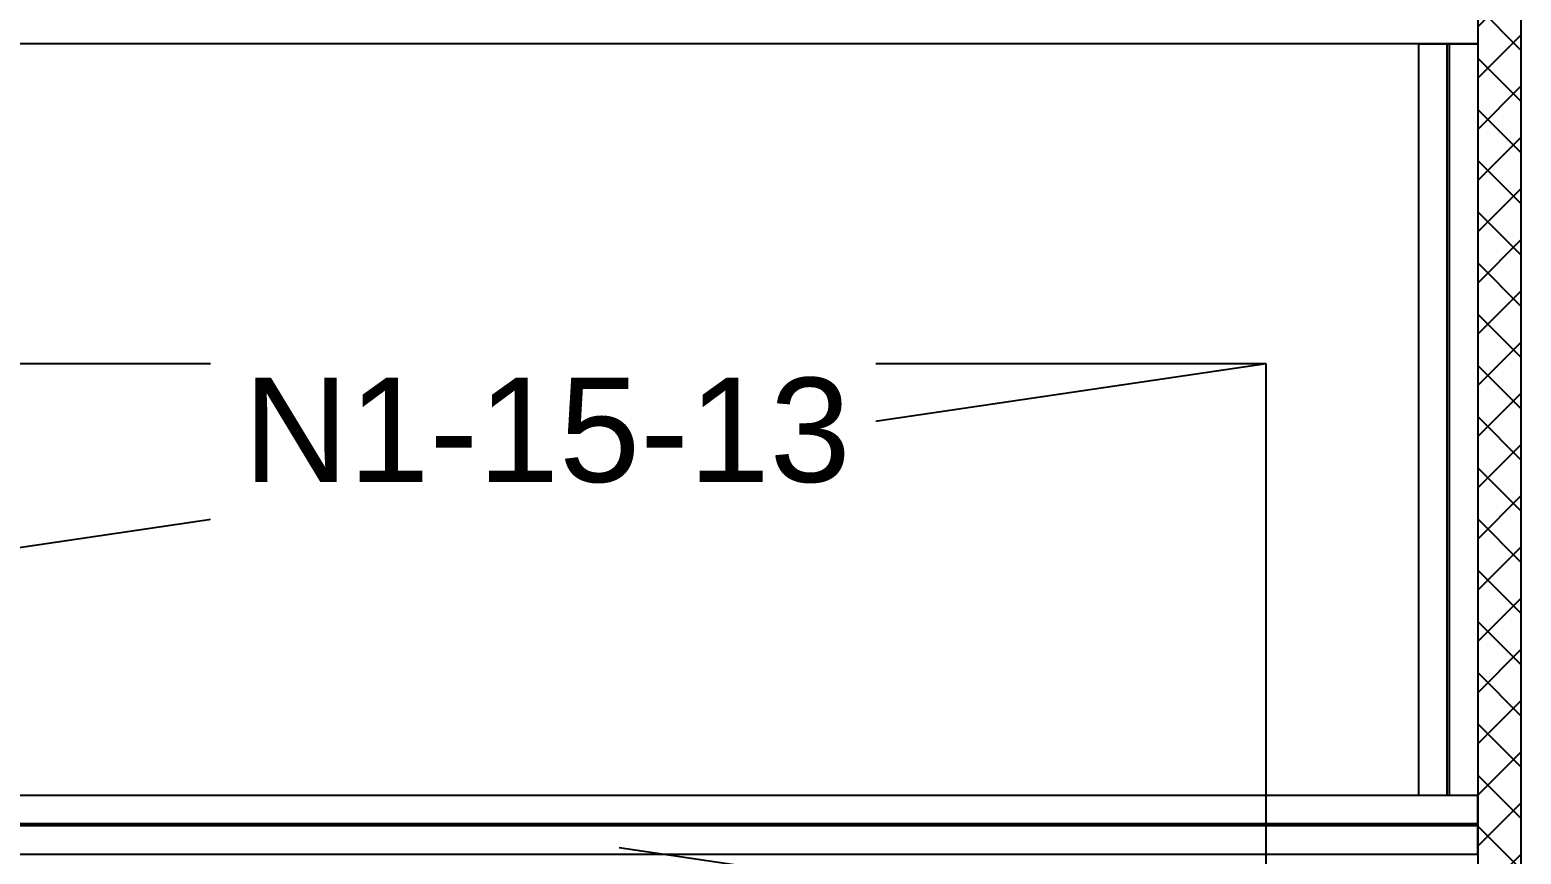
# Model space of a CAD drawing. Header units: millimetres. Extents: x 4133871 to 4440428, y -545651 to -495191.
# Drawn here: x 4177947 to 4183094, y -536844 to -533998 of the extents above; entities that cross this region are included whole.
import ezdxf
from ezdxf.enums import TextEntityAlignment as Align

# ---------------------------------------------------------------- set-up
doc = ezdxf.new("R2010")
doc.units = ezdxf.units.MM
doc.header["$LTSCALE"] = 60
doc.set_wipeout_variables(frame=1)
for name, pattern in [('CEN', [62, 60, -1, 0, -1]), ('CENTER', [2, 1.25, -0.25, 0.25, -0.25]), ('DASHED', [19.05, 12.7, -6.35]), ('HIDDEN', [0.375, 0.25, -0.125])]:
    doc.linetypes.add(name, pattern=pattern)
for name, color, linetype in [('1CEN', 1, 'CEN'), ('1ST FL FW1-2', 3, 'Continuous'), ('C_TEXT_CONTAINER NO', 7, 'Continuous'), ('EQUIPMENT', 6, 'Continuous')]:
    doc.layers.add(name, color=color, linetype=linetype)
doc.styles.add('Arial', font='arial.ttf')

# ---------------------------------------------------------------- blocks, each defined once
blk = doc.blocks.new('EQ')
at = {"color": 253, "linetype": 'DASHED', "ltscale": 10}
for p, q in [((13540, 2000), (0, 2000)), ((13540, 2000), (0, 0)), ((0, 2000), (13540, 0)), ((13540, 0), (13540, 2000))]:
    blk.add_line(p, q, dxfattribs=at)
blk = doc.blocks.new('15M')
at = {"linetype": 'HIDDEN', "ltscale": 0.1}
for p, q in [((-110087.1, -152171.1), (-95087.1, -152171.1)), ((-110087.1, -152178.6), (-95087.1, -152178.6)), ((-109989.3, -152276.4), (-109989.3, -154870.4)), ((-109981.8, -152276.4), (-109981.8, -154870.4))]:
    blk.add_line(p, q, dxfattribs=at)
for points in [[(-110087.1, -152276.4), (-95087.1, -152276.4), (-95087.1, -152073.4), (-110087.1, -152073.4)], [(-109884.1, -154870.4), (-110087.1, -154870.4), (-110087.1, -152276.4), (-109884.1, -152276.4)], [(-110087.1, -154870.4), (-95087.1, -154870.4), (-95087.1, -155073.4), (-110087.1, -155073.4)]]:
    blk.add_lwpolyline(points, close=True)
blk = doc.blocks.new('외각')
at = {"rotation": 180}
for p in [(-110103.1, -167953.4), (-110103.1, -170953.4)]:
    blk.add_blockref('15M', p, dxfattribs=at)

msp = doc.modelspace()

# ---------------------------------------------------------------- linework, layer by layer
at = {"layer": '1CEN', "color": 1, "linetype": 'CENTER', "ltscale": 0.5}
msp.add_line((4182944, -502344.3), (4182944, -540844.3), dxfattribs=at)

# ---------------------------------------------------------------- block references
at = {"color": 3}
msp.add_blockref('외각', (4182960, -520964.2), dxfattribs=at)

# ---------------------------------------------------------------- next in the draw order: block references
at = {"layer": 'EQUIPMENT', "color": 3}
msp.add_blockref('EQ', (4168674, -537151), dxfattribs=at)

# ---------------------------------------------------------------- next in the draw order: hatches: boundary and pattern name
at = {"layer": '1ST FL FW1-2'}
h = msp.add_hatch(dxfattribs=at)
h.set_pattern_fill('ANSI37', color=253, scale=1000)
h.set_pattern_definition([(45, (0, 0), (-88.3883476, 88.3883476), []), (135, (0, 0), (-88.3883476, -88.3883476), [])])
h.paths.add_polyline_path([(4167944, -533844.3), (4152944, -533844.2), (4152944, -527844.2), (4152794, -527844.3), (4152794, -533994.2), (4167794, -533994.3), (4167794, -539994.2), (4183093.9, -539994.2), (4183094, -524844.3), (4182944, -524844.3), (4182944, -539844.2), (4167944, -539844.2)])

# ---------------------------------------------------------------- next in the draw order: linework, layer by layer
at = {"layer": '1ST FL FW1-2', "color": 3}
msp.add_lwpolyline([(4183094, -524844.3), (4182944, -524844.3), (4182944, -539844.2), (4167944, -539844.2), (4167944, -533844.3), (4152944, -533844.2), (4152944, -527844.2), (4152794, -527844.3), (4152794, -533994.2), (4167794, -533994.3), (4167794, -539994.2), (4183093.9, -539994.2), (4183094, -524844.3)], dxfattribs=at)

# ---------------------------------------------------------------- next in the draw order: wipeouts: each hides what was drawn before it
msp.add_wipeout([(4178571.2, -535691.5), (4180866.3, -535691.5), (4180866.3, -535071.9), (4178571.2, -535071.9)]).dxf.layer = 'C_TEXT_CONTAINER NO'

# ---------------------------------------------------------------- next in the draw order: texts
at = {"layer": 'C_TEXT_CONTAINER NO', "color": 3, "style": 'Arial'}
msp.add_text('N1-15-13', height=360, dxfattribs=at).set_placement((4179732, -535379.4), align=Align.MIDDLE_CENTER)

doc.saveas('drawing.dxf')
